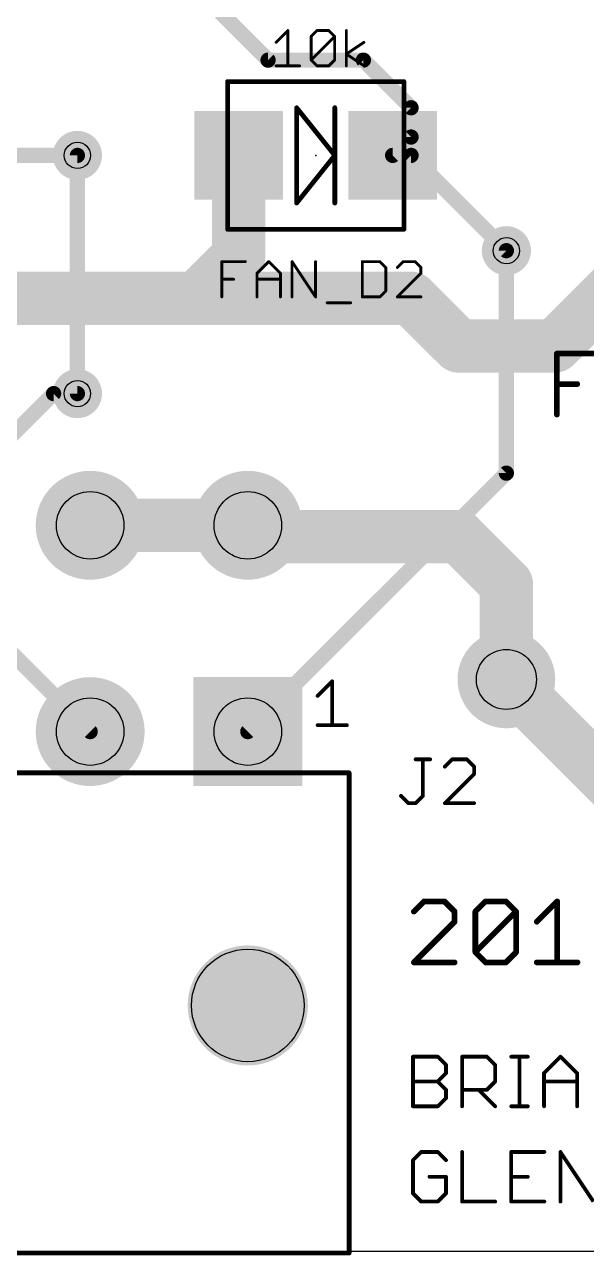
# Model space of a CAD drawing. Extents: x 0 to 5.5, y 0 to 2.75.
# Drawn here: x 3.645 to 4.234, y -0.004 to 1.287 of the extents above; entities that cross this region are included whole.
import ezdxf

# ---------------------------------------------------------------- set-up
doc = ezdxf.new("R2010")
doc.units = 0
for name, color, linetype in [('1', 14, 'CONTINUOUS'), ('16', 174, 'CONTINUOUS'), ('17', 94, 'CONTINUOUS'), ('18', 94, 'CONTINUOUS'), ('20', 178, 'CONTINUOUS'), ('21', 250, 'CONTINUOUS'), ('23', 178, 'CONTINUOUS'), ('29', 250, 'CONTINUOUS'), ('30', 250, 'CONTINUOUS'), ('31', 250, 'CONTINUOUS'), ('44', 250, 'CONTINUOUS')]:
    doc.layers.add(name, color=color, linetype=linetype)

# ---------------------------------------------------------------- blocks, each defined once
blk = doc.blocks.new('RECT')
blk.add_solid([(-0.5, -0.5), (0.5, -0.5), (-0.5, 0.5), (0.5, 0.5)])
blk = doc.blocks.new('SQUAREP')
blk.add_solid([(-0.5, -0.5), (0.5, -0.5), (-0.5, 0.5), (0.5, 0.5)])
blk = doc.blocks.new('ROUNDP')
at = {"const_width": 0.5}
blk.add_lwpolyline([(0, -0.25, 1), (0, 0.25, 1), (0, -0.25)], format="xyb", dxfattribs=at)
blk = doc.blocks.new('ROUNDV')
at = {"const_width": 0.5}
blk.add_lwpolyline([(0, -0.25, 1), (0, 0.25, 1), (0, -0.25)], format="xyb", dxfattribs=at)

msp = doc.modelspace()

# ---------------------------------------------------------------- linework, layer by layer
at = {"layer": '1'}
for points, const_width in [([(3.85, 1.3), (3.9, 1.25)], 0.016), ([(3.9, 1.25), (4, 1.25)], 0.016), ([(4, 1.25), (4.05, 1.2)], 0.016), ([(4.05, 1.2), (4.05, 1.169291)], 0.016), ([(4.200787, 0.95), (4.414961, 1.164173)], 0.056), ([(3.869291, 1.15), (3.869291, 1.044291)], 0.056), ([(4.05, 1.169291), (4.030709, 1.15)], 0.016), ([(3.480709, 1.15), (3.7, 1.15)], 0.016), ([(4.030709, 1.15), (4.05, 1.15)], 0.016), ([(4.05, 1.15), (4.15, 1.05)], 0.016), ([(3.869291, 1.044291), (3.825, 1)], 0.056), ([(3.325, 1), (3.825, 1)], 0.056), ([(3.825, 1), (4.05, 1)], 0.056), ([(4.05, 1), (4.1, 0.95)], 0.056), ([(4.1, 0.95), (4.200787, 0.95)], 0.056), ([(3.675, 0.9), (3.625, 0.85)], 0.016), ([(3.7, 0.9), (3.675, 0.9)], 0.016), ([(3.87874, 0.761811), (3.713386, 0.761811)], 0.056), ([(3.890551, 0.75), (3.87874, 0.761811)], 0.056), ([(4.1, 0.75), (3.890551, 0.75)], 0.056), ([(4.15, 0.7), (4.1, 0.75)], 0.056), ([(4.15, 0.6), (4.15, 0.7)], 0.056), ([(3.625, 0.633661), (3.713386, 0.545276)], 0.016)]:
    msp.add_lwpolyline(points, dxfattribs=dict(at, const_width=const_width))
for points, const_width in [([(3.9, 1.254, 1), (3.9, 1.246)], 0.008), ([(3.897172, 1.247172, 1), (3.902828, 1.252828)], 0.008), ([(4.002828, 1.252828, 1), (3.997172, 1.247172)], 0.008), ([(4, 1.246, 1), (4, 1.254)], 0.008), ([(4.054, 1.2, 1), (4.046, 1.2)], 0.008), ([(4.047172, 1.197172, 1), (4.052828, 1.202828)], 0.008), ([(3.883291, 1.15, 1), (3.855291, 1.15)], 0.028), ([(4.052828, 1.166463, 1), (4.047172, 1.17212)], 0.008), ([(4.046, 1.169291, 1), (4.054, 1.169291)], 0.008), ([(3.7, 1.146, 1), (3.7, 1.154)], 0.008), ([(4.030709, 1.154, 1), (4.030709, 1.146)], 0.008), ([(4.02788, 1.152828, 1), (4.033537, 1.147172)], 0.008), ([(4.052828, 1.152828, 1), (4.047172, 1.147172)], 0.008), ([(4.05, 1.146, 1), (4.05, 1.154)], 0.008), ([(3.879191, 1.034392, 1), (3.859392, 1.054191)], 0.028), ([(3.855291, 1.044291, 1), (3.883291, 1.044291)], 0.028), ([(4.147172, 1.047172, 1), (4.152828, 1.052828)], 0.008), ([(3.825, 1.014, 1), (3.825, 0.986)], 0.028), ([(3.815101, 1.009899, 1), (3.834899, 0.990101)], 0.028), ([(3.825, 0.986, 1), (3.825, 1.014)], 0.028), ([(4.059899, 1.009899, 1), (4.040101, 0.990101)], 0.028), ([(4.05, 0.986, 1), (4.05, 1.014)], 0.028), ([(4.1, 0.964, 1), (4.1, 0.936)], 0.028), ([(4.090101, 0.940101, 1), (4.109899, 0.959899)], 0.028), ([(4.190888, 0.959899, 1), (4.210687, 0.940101)], 0.028), ([(4.200787, 0.936, 1), (4.200787, 0.964)], 0.028), ([(3.675, 0.904, 1), (3.675, 0.896)], 0.008), ([(3.677828, 0.897172, 1), (3.672172, 0.902828)], 0.008), ([(3.7, 0.896, 1), (3.7, 0.904)], 0.008), ([(3.713386, 0.775811, 1), (3.713386, 0.747811)], 0.028), ([(3.88864, 0.771711, 1), (3.868841, 0.751912)], 0.028), ([(3.87874, 0.747811, 1), (3.87874, 0.775811)], 0.028), ([(3.890551, 0.764, 1), (3.890551, 0.736)], 0.028), ([(4.109899, 0.759899, 1), (4.090101, 0.740101)], 0.028), ([(4.1, 0.736, 1), (4.1, 0.764)], 0.028), ([(3.880652, 0.740101, 1), (3.900451, 0.759899)], 0.028), ([(4.164, 0.7, 1), (4.136, 0.7)], 0.028), ([(4.140101, 0.690101, 1), (4.159899, 0.709899)], 0.028), ([(4.136, 0.6, 1), (4.164, 0.6)], 0.028), ([(3.710557, 0.542447, 1), (3.716214, 0.548104)], 0.008)]:
    msp.add_lwpolyline(points, format="xyb", dxfattribs=dict(at, const_width=const_width))
at = {"layer": '16'}
for points, const_width in [([(3.7, 1.15), (3.7, 0.9)], 0.016), ([(4.15, 1.05), (4.15, 0.816535)], 0.016), ([(4.15, 0.816535), (3.87874, 0.545276)], 0.016), ([(4.35, 0.4), (4.15, 0.6)], 0.056)]:
    msp.add_lwpolyline(points, dxfattribs=dict(at, const_width=const_width))
for points, const_width in [([(3.704, 1.15, 1), (3.696, 1.15)], 0.008), ([(4.154, 1.05, 1), (4.146, 1.05)], 0.008), ([(3.696, 0.9, 1), (3.704, 0.9)], 0.008), ([(4.146, 0.816535, 1), (4.154, 0.816535)], 0.008), ([(4.152828, 0.813707, 1), (4.147172, 0.819364)], 0.008), ([(4.159899, 0.609899, 1), (4.140101, 0.590101)], 0.028), ([(3.875912, 0.548104, 1), (3.881569, 0.542447)], 0.008)]:
    msp.add_lwpolyline(points, format="xyb", dxfattribs=dict(at, const_width=const_width))
at = {"layer": '20'}
msp.add_line((0, 0), (5.5, 0), dxfattribs=at)
msp.add_circle((3.87874, 0.257874), 0.059055, dxfattribs=at)
at = {"layer": '21'}
for points, const_width in [([(3.90839, 1.268707), (3.920734, 1.281051)], 0.003), ([(3.920734, 1.281051), (3.920734, 1.24402)], 0.003), ([(3.945221, 1.274879), (3.951393, 1.281051)], 0.003), ([(3.951393, 1.281051), (3.963737, 1.281051)], 0.003), ([(3.963737, 1.281051), (3.969909, 1.274879)], 0.003), ([(3.982053, 1.24402), (3.982053, 1.281051)], 0.003), ([(3.945221, 1.250192), (3.945221, 1.274879)], 0.003), ([(3.945221, 1.250192), (3.969909, 1.274879)], 0.003), ([(3.969909, 1.274879), (3.969909, 1.250192)], 0.003), ([(3.982053, 1.256364), (4.000568, 1.268707)], 0.003), ([(4.000568, 1.24402), (3.982053, 1.256364)], 0.003), ([(3.90839, 1.24402), (3.933078, 1.24402)], 0.003), ([(3.951393, 1.24402), (3.945221, 1.250192)], 0.003), ([(3.963737, 1.24402), (3.951393, 1.24402)], 0.003), ([(3.969909, 1.250192), (3.963737, 1.24402)], 0.003), ([(3.8575, 1.2275), (4.0425, 1.2275)], 0.005), ([(3.8575, 1.0725), (3.8575, 1.2275)], 0.005), ([(4.0425, 1.2275), (4.0425, 1.0725)], 0.005), ([(3.97, 1.15), (3.93, 1.2)], 0.005), ([(3.93, 1.2), (3.93, 1.1)], 0.005), ([(3.97, 1.2), (3.97, 1.15)], 0.005), ([(3.93, 1.1), (3.97, 1.15)], 0.005), ([(3.97, 1.15), (3.97, 1.1)], 0.005), ([(4.0425, 1.0725), (3.8575, 1.0725)], 0.005), ([(3.8515, 1.0015), (3.8515, 1.038532)], 0.003), ([(3.8515, 1.038532), (3.876188, 1.038532)], 0.003), ([(3.888331, 1.026188), (3.900675, 1.038532)], 0.003), ([(3.900675, 1.038532), (3.913019, 1.026188)], 0.003), ([(3.925163, 1.0015), (3.925163, 1.038532)], 0.003), ([(3.925163, 1.038532), (3.949851, 1.0015)], 0.003), ([(3.949851, 1.0015), (3.949851, 1.038532)], 0.003), ([(3.998826, 1.038532), (3.998826, 1.0015)], 0.003), ([(4.017342, 1.038532), (3.998826, 1.038532)], 0.003), ([(4.023514, 1.03236), (4.017342, 1.038532)], 0.003), ([(4.023514, 1.007672), (4.023514, 1.03236)], 0.003), ([(4.041829, 1.038532), (4.035657, 1.03236)], 0.003), ([(4.054173, 1.038532), (4.041829, 1.038532)], 0.003), ([(4.060345, 1.03236), (4.054173, 1.038532)], 0.003), ([(4.060345, 1.026188), (4.060345, 1.03236)], 0.003), ([(3.8515, 1.020016), (3.863844, 1.020016)], 0.003), ([(3.888331, 1.0015), (3.888331, 1.026188)], 0.003), ([(3.888331, 1.020016), (3.913019, 1.020016)], 0.003), ([(3.913019, 1.026188), (3.913019, 1.0015)], 0.003), ([(4.035657, 1.0015), (4.060345, 1.026188)], 0.003), ([(4.017342, 1.0015), (4.023514, 1.007672)], 0.003), ([(3.961994, 0.995328), (3.986682, 0.995328)], 0.003), ([(3.998826, 1.0015), (4.017342, 1.0015)], 0.003), ([(4.060345, 1.0015), (4.035657, 1.0015)], 0.003), ([(4.203, 0.878), (4.203, 0.942055)], 0.006), ([(4.203, 0.942055), (4.245703, 0.942055)], 0.006), ([(4.203, 0.910027), (4.224352, 0.910027)], 0.006), ([(3.952, 0.582693), (3.967346, 0.598039)], 0.004), ([(3.967346, 0.598039), (3.967346, 0.552)], 0.004), ([(3.952, 0.552), (3.982693, 0.552)], 0.004), ([(4.054748, 0.516149), (4.070094, 0.516149)], 0.004), ([(4.062421, 0.477783), (4.062421, 0.516149)], 0.004), ([(4.093114, 0.516149), (4.085441, 0.508476)], 0.004), ([(4.10846, 0.516149), (4.093114, 0.516149)], 0.004), ([(4.116134, 0.508476), (4.10846, 0.516149)], 0.004), ([(2.614961, 0.501969), (3.985039, 0.501969)], 0.005), ([(3.985039, 0.501969), (3.985039, -0.001969)], 0.005), ([(4.116134, 0.500803), (4.116134, 0.508476)], 0.004), ([(4.085441, 0.47011), (4.116134, 0.500803)], 0.004), ([(4.039402, 0.477783), (4.047075, 0.47011)], 0.004), ([(4.054748, 0.47011), (4.062421, 0.477783)], 0.004), ([(4.047075, 0.47011), (4.054748, 0.47011)], 0.004), ([(4.116134, 0.47011), (4.085441, 0.47011)], 0.004), ([(4.063676, 0.367055), (4.053, 0.356379)], 0.006), ([(4.085027, 0.367055), (4.063676, 0.367055)], 0.006), ([(4.095703, 0.356379), (4.085027, 0.367055)], 0.006), ([(4.117455, 0.356379), (4.128131, 0.367055)], 0.006), ([(4.128131, 0.367055), (4.149482, 0.367055)], 0.006), ([(4.149482, 0.367055), (4.160158, 0.356379)], 0.006), ([(4.18191, 0.345703), (4.203261, 0.367055)], 0.006), ([(4.203261, 0.367055), (4.203261, 0.303)], 0.006), ([(4.095703, 0.345703), (4.095703, 0.356379)], 0.006), ([(4.117455, 0.313676), (4.117455, 0.356379)], 0.006), ([(4.117455, 0.313676), (4.160158, 0.356379)], 0.006), ([(4.160158, 0.356379), (4.160158, 0.313676)], 0.006), ([(4.053, 0.303), (4.095703, 0.345703)], 0.006), ([(4.128131, 0.303), (4.117455, 0.313676)], 0.006), ([(4.160158, 0.313676), (4.149482, 0.303)], 0.006), ([(4.095703, 0.303), (4.053, 0.303)], 0.006), ([(4.149482, 0.303), (4.128131, 0.303)], 0.006), ([(4.18191, 0.303), (4.224613, 0.303)], 0.006), ([(4.052, 0.152), (4.052, 0.204044)], 0.004), ([(4.052, 0.204044), (4.078022, 0.204044)], 0.004), ([(4.078022, 0.204044), (4.086696, 0.19537)], 0.004), ([(4.086696, 0.19537), (4.086696, 0.186696)], 0.004), ([(4.103564, 0.152), (4.103564, 0.204044)], 0.004), ([(4.103564, 0.204044), (4.129586, 0.204044)], 0.004), ([(4.129586, 0.204044), (4.13826, 0.19537)], 0.004), ([(4.13826, 0.19537), (4.13826, 0.178022)], 0.004), ([(4.155128, 0.204044), (4.172476, 0.204044)], 0.004), ([(4.163802, 0.152), (4.163802, 0.204044)], 0.004), ([(4.189504, 0.186696), (4.206852, 0.204044)], 0.004), ([(4.206852, 0.204044), (4.2242, 0.186696)], 0.004), ([(4.086696, 0.186696), (4.078022, 0.178022)], 0.004), ([(4.189504, 0.152), (4.189504, 0.186696)], 0.004), ([(4.2242, 0.186696), (4.2242, 0.152)], 0.004), ([(4.052, 0.178022), (4.078022, 0.178022)], 0.004), ([(4.078022, 0.178022), (4.086696, 0.169348)], 0.004), ([(4.086696, 0.169348), (4.086696, 0.160674)], 0.004), ([(4.129586, 0.169348), (4.103564, 0.169348)], 0.004), ([(4.120912, 0.169348), (4.13826, 0.152)], 0.004), ([(4.13826, 0.178022), (4.129586, 0.169348)], 0.004), ([(4.189504, 0.178022), (4.2242, 0.178022)], 0.004), ([(4.086696, 0.160674), (4.078022, 0.152)], 0.004), ([(4.078022, 0.152), (4.052, 0.152)], 0.004), ([(4.155128, 0.152), (4.172476, 0.152)], 0.004), ([(4.060674, 0.104044), (4.052, 0.09537)], 0.004), ([(4.078022, 0.104044), (4.060674, 0.104044)], 0.004), ([(4.086696, 0.09537), (4.078022, 0.104044)], 0.004), ([(4.103564, 0.104044), (4.103564, 0.052)], 0.004), ([(4.189824, 0.104044), (4.155128, 0.104044)], 0.004), ([(4.155128, 0.104044), (4.155128, 0.052)], 0.004), ([(4.206692, 0.052), (4.206692, 0.104044)], 0.004), ([(4.206692, 0.104044), (4.241388, 0.052)], 0.004), ([(4.052, 0.09537), (4.052, 0.060674)], 0.004), ([(4.086696, 0.078022), (4.069348, 0.078022)], 0.004), ([(4.086696, 0.060674), (4.086696, 0.078022)], 0.004), ([(4.155128, 0.078022), (4.172476, 0.078022)], 0.004), ([(4.052, 0.060674), (4.060674, 0.052)], 0.004), ([(4.060674, 0.052), (4.078022, 0.052)], 0.004), ([(4.078022, 0.052), (4.086696, 0.060674)], 0.004), ([(4.103564, 0.052), (4.13826, 0.052)], 0.004), ([(4.155128, 0.052), (4.189824, 0.052)], 0.004), ([(3.985039, -0.001969), (2.614961, -0.001969)], 0.005)]:
    msp.add_lwpolyline(points, dxfattribs=dict(at, const_width=const_width))
for points, const_width in [([(3.921484, 1.281051, 1), (3.919984, 1.281051)], 0.0015), ([(3.921264, 1.280521, 1), (3.920203, 1.281582)], 0.0015), ([(3.951393, 1.281801, 1), (3.951393, 1.280301)], 0.0015), ([(3.951923, 1.280521, 1), (3.950863, 1.281582)], 0.0015), ([(3.964267, 1.281582, 1), (3.963207, 1.280521)], 0.0015), ([(3.963737, 1.280301, 1), (3.963737, 1.281801)], 0.0015), ([(3.982803, 1.281051, 1), (3.981303, 1.281051)], 0.0015), ([(3.907859, 1.269238, 1), (3.90892, 1.268177)], 0.0015), ([(3.945971, 1.274879, 1), (3.944471, 1.274879)], 0.0015), ([(3.944691, 1.27541, 1), (3.945752, 1.274349)], 0.0015), ([(3.970659, 1.274879, 1), (3.969159, 1.274879)], 0.0015), ([(3.970439, 1.274349, 1), (3.969379, 1.27541)], 0.0015), ([(3.969379, 1.274349, 1), (3.970439, 1.27541)], 0.0015), ([(4.000984, 1.268083, 1), (4.000152, 1.269331)], 0.0015), ([(3.982469, 1.256988, 1), (3.981637, 1.25574)], 0.0015), ([(3.981637, 1.256988, 1), (3.982469, 1.25574)], 0.0015), ([(3.90839, 1.24477, 1), (3.90839, 1.24327)], 0.0015), ([(3.919984, 1.24402, 1), (3.921484, 1.24402)], 0.0015), ([(3.933078, 1.24327, 1), (3.933078, 1.24477)], 0.0015), ([(3.945752, 1.250722, 1), (3.944691, 1.249661)], 0.0015), ([(3.944691, 1.250722, 1), (3.945752, 1.249661)], 0.0015), ([(3.944471, 1.250192, 1), (3.945971, 1.250192)], 0.0015), ([(3.951393, 1.24477, 1), (3.951393, 1.24327)], 0.0015), ([(3.950863, 1.243489, 1), (3.951923, 1.24455)], 0.0015), ([(3.963207, 1.24455, 1), (3.964267, 1.243489)], 0.0015), ([(3.963737, 1.24327, 1), (3.963737, 1.24477)], 0.0015), ([(3.969159, 1.250192, 1), (3.970659, 1.250192)], 0.0015), ([(3.970439, 1.249661, 1), (3.969379, 1.250722)], 0.0015), ([(3.981303, 1.24402, 1), (3.982803, 1.24402)], 0.0015), ([(4.000152, 1.243396, 1), (4.000984, 1.244644)], 0.0015), ([(3.8575, 1.22875, 1), (3.8575, 1.22625)], 0.0025), ([(3.85875, 1.2275, 1), (3.85625, 1.2275)], 0.0025), ([(4.04375, 1.2275, 1), (4.04125, 1.2275)], 0.0025), ([(4.0425, 1.22625, 1), (4.0425, 1.22875)], 0.0025), ([(3.930976, 1.200781, 1), (3.929024, 1.199219)], 0.0025), ([(3.93125, 1.2, 1), (3.92875, 1.2)], 0.0025), ([(3.97125, 1.2, 1), (3.96875, 1.2)], 0.0025), ([(3.97125, 1.15, 1), (3.96875, 1.15)], 0.0025), ([(3.96875, 1.15, 1), (3.97125, 1.15)], 0.0025), ([(3.970976, 1.149219, 1), (3.969024, 1.150781)], 0.0025), ([(3.969024, 1.149219, 1), (3.970976, 1.150781)], 0.0025), ([(3.929024, 1.100781, 1), (3.930976, 1.099219)], 0.0025), ([(3.92875, 1.1, 1), (3.93125, 1.1)], 0.0025), ([(3.96875, 1.1, 1), (3.97125, 1.1)], 0.0025), ([(3.8575, 1.07375, 1), (3.8575, 1.07125)], 0.0025), ([(3.85625, 1.0725, 1), (3.85875, 1.0725)], 0.0025), ([(4.04125, 1.0725, 1), (4.04375, 1.0725)], 0.0025), ([(4.0425, 1.07125, 1), (4.0425, 1.07375)], 0.0025), ([(3.85225, 1.038532, 1), (3.85075, 1.038532)], 0.0015), ([(3.8515, 1.039282, 1), (3.8515, 1.037782)], 0.0015), ([(3.876188, 1.037782, 1), (3.876188, 1.039282)], 0.0015), ([(3.901206, 1.039062, 1), (3.900145, 1.038001)], 0.0015), ([(3.901206, 1.038001, 1), (3.900145, 1.039062)], 0.0015), ([(3.925913, 1.038532, 1), (3.924413, 1.038532)], 0.0015), ([(3.925787, 1.038948, 1), (3.924539, 1.038116)], 0.0015), ([(3.950601, 1.038532, 1), (3.949101, 1.038532)], 0.0015), ([(3.999576, 1.038532, 1), (3.998076, 1.038532)], 0.0015), ([(3.998826, 1.039282, 1), (3.998826, 1.037782)], 0.0015), ([(4.017872, 1.039062, 1), (4.016811, 1.038001)], 0.0015), ([(4.017342, 1.037782, 1), (4.017342, 1.039282)], 0.0015), ([(4.024264, 1.03236, 1), (4.022764, 1.03236)], 0.0015), ([(4.022983, 1.031829, 1), (4.024044, 1.03289)], 0.0015), ([(4.035127, 1.03289, 1), (4.036188, 1.031829)], 0.0015), ([(4.041829, 1.039282, 1), (4.041829, 1.037782)], 0.0015), ([(4.042359, 1.038001, 1), (4.041299, 1.039062)], 0.0015), ([(4.054703, 1.039062, 1), (4.053643, 1.038001)], 0.0015), ([(4.054173, 1.037782, 1), (4.054173, 1.039282)], 0.0015), ([(4.061095, 1.03236, 1), (4.059595, 1.03236)], 0.0015), ([(4.059815, 1.031829, 1), (4.060875, 1.03289)], 0.0015), ([(3.8515, 1.020766, 1), (3.8515, 1.019266)], 0.0015), ([(3.863844, 1.019266, 1), (3.863844, 1.020766)], 0.0015), ([(3.889081, 1.026188, 1), (3.887581, 1.026188)], 0.0015), ([(3.887801, 1.026718, 1), (3.888862, 1.025657)], 0.0015), ([(3.888331, 1.020766, 1), (3.888331, 1.019266)], 0.0015), ([(3.913769, 1.026188, 1), (3.912269, 1.026188)], 0.0015), ([(3.912489, 1.025657, 1), (3.91355, 1.026718)], 0.0015), ([(3.913019, 1.019266, 1), (3.913019, 1.020766)], 0.0015), ([(4.059595, 1.026188, 1), (4.061095, 1.026188)], 0.0015), ([(4.060875, 1.025657, 1), (4.059815, 1.026718)], 0.0015), ([(4.022764, 1.007672, 1), (4.024264, 1.007672)], 0.0015), ([(4.024044, 1.007142, 1), (4.022983, 1.008202)], 0.0015), ([(3.85075, 1.0015, 1), (3.85225, 1.0015)], 0.0015), ([(3.887581, 1.0015, 1), (3.889081, 1.0015)], 0.0015), ([(3.912269, 1.0015, 1), (3.913769, 1.0015)], 0.0015), ([(3.924413, 1.0015, 1), (3.925913, 1.0015)], 0.0015), ([(3.949101, 1.0015, 1), (3.950601, 1.0015)], 0.0015), ([(3.949227, 1.001084, 1), (3.950475, 1.001916)], 0.0015), ([(3.961994, 0.996078, 1), (3.961994, 0.994578)], 0.0015), ([(3.986682, 0.994578, 1), (3.986682, 0.996078)], 0.0015), ([(3.998826, 1.00225, 1), (3.998826, 1.00075)], 0.0015), ([(3.998076, 1.0015, 1), (3.999576, 1.0015)], 0.0015), ([(4.016811, 1.00203, 1), (4.017872, 1.00097)], 0.0015), ([(4.017342, 1.00075, 1), (4.017342, 1.00225)], 0.0015), ([(4.035657, 1.00225, 1), (4.035657, 1.00075)], 0.0015), ([(4.035127, 1.00203, 1), (4.036188, 1.00097)], 0.0015), ([(4.060345, 1.00075, 1), (4.060345, 1.00225)], 0.0015), ([(4.2045, 0.942055, 1), (4.2015, 0.942055)], 0.003), ([(4.203, 0.943555, 1), (4.203, 0.940555)], 0.003), ([(4.203, 0.911527, 1), (4.203, 0.908527)], 0.003), ([(4.224352, 0.908527, 1), (4.224352, 0.911527)], 0.003), ([(4.2015, 0.878, 1), (4.2045, 0.878)], 0.003), ([(3.968346, 0.598039, 1), (3.966346, 0.598039)], 0.002), ([(3.968053, 0.597332, 1), (3.966639, 0.598746)], 0.002), ([(3.951293, 0.5834, 1), (3.952707, 0.581986)], 0.002), ([(3.952, 0.553, 1), (3.952, 0.551)], 0.002), ([(3.966346, 0.552, 1), (3.968346, 0.552)], 0.002), ([(3.982693, 0.551, 1), (3.982693, 0.553)], 0.002), ([(4.054748, 0.517149, 1), (4.054748, 0.515149)], 0.002), ([(4.063421, 0.516149, 1), (4.061421, 0.516149)], 0.002), ([(4.070094, 0.515149, 1), (4.070094, 0.517149)], 0.002), ([(4.093114, 0.517149, 1), (4.093114, 0.515149)], 0.002), ([(4.093821, 0.515442, 1), (4.092407, 0.516857)], 0.002), ([(4.109167, 0.516857, 1), (4.107753, 0.515442)], 0.002), ([(4.10846, 0.515149, 1), (4.10846, 0.517149)], 0.002), ([(3.986289, 0.501969, 1), (3.983789, 0.501969)], 0.0025), ([(3.985039, 0.500719, 1), (3.985039, 0.503219)], 0.0025), ([(4.084734, 0.509183, 1), (4.086148, 0.507769)], 0.002), ([(4.117134, 0.508476, 1), (4.115134, 0.508476)], 0.002), ([(4.115427, 0.507769, 1), (4.116841, 0.509183)], 0.002), ([(4.115134, 0.500803, 1), (4.117134, 0.500803)], 0.002), ([(4.116841, 0.500096, 1), (4.115427, 0.50151)], 0.002), ([(4.040109, 0.47849, 1), (4.038694, 0.477076)], 0.002), ([(4.061421, 0.477783, 1), (4.063421, 0.477783)], 0.002), ([(4.063128, 0.477076, 1), (4.061714, 0.47849)], 0.002), ([(4.047075, 0.47111, 1), (4.047075, 0.46911)], 0.002), ([(4.046368, 0.469403, 1), (4.047782, 0.470817)], 0.002), ([(4.054041, 0.470817, 1), (4.055455, 0.469403)], 0.002), ([(4.054748, 0.46911, 1), (4.054748, 0.47111)], 0.002), ([(4.085441, 0.47111, 1), (4.085441, 0.46911)], 0.002), ([(4.084734, 0.470817, 1), (4.086148, 0.469403)], 0.002), ([(4.116134, 0.46911, 1), (4.116134, 0.47111)], 0.002), ([(4.063676, 0.368555, 1), (4.063676, 0.365555)], 0.003), ([(4.064736, 0.365994, 1), (4.062615, 0.368115)], 0.003), ([(4.086088, 0.368115, 1), (4.083967, 0.365994)], 0.003), ([(4.085027, 0.365555, 1), (4.085027, 0.368555)], 0.003), ([(4.128131, 0.368555, 1), (4.128131, 0.365555)], 0.003), ([(4.129191, 0.365994, 1), (4.12707, 0.368115)], 0.003), ([(4.150543, 0.368115, 1), (4.148422, 0.365994)], 0.003), ([(4.149482, 0.365555, 1), (4.149482, 0.368555)], 0.003), ([(4.204761, 0.367055, 1), (4.201761, 0.367055)], 0.003), ([(4.204322, 0.365994, 1), (4.202201, 0.368115)], 0.003), ([(4.051939, 0.35744, 1), (4.054061, 0.355318)], 0.003), ([(4.097203, 0.356379, 1), (4.094203, 0.356379)], 0.003), ([(4.094642, 0.355318, 1), (4.096764, 0.35744)], 0.003), ([(4.118955, 0.356379, 1), (4.115955, 0.356379)], 0.003), ([(4.116394, 0.35744, 1), (4.118516, 0.355318)], 0.003), ([(4.161658, 0.356379, 1), (4.158658, 0.356379)], 0.003), ([(4.161219, 0.355318, 1), (4.159097, 0.35744)], 0.003), ([(4.159097, 0.355318, 1), (4.161219, 0.35744)], 0.003), ([(4.094203, 0.345703, 1), (4.097203, 0.345703)], 0.003), ([(4.096764, 0.344642, 1), (4.094642, 0.346764)], 0.003), ([(4.180849, 0.346764, 1), (4.182971, 0.344642)], 0.003), ([(4.118516, 0.314736, 1), (4.116394, 0.312615)], 0.003), ([(4.116394, 0.314736, 1), (4.118516, 0.312615)], 0.003), ([(4.115955, 0.313676, 1), (4.118955, 0.313676)], 0.003), ([(4.158658, 0.313676, 1), (4.161658, 0.313676)], 0.003), ([(4.161219, 0.312615, 1), (4.159097, 0.314736)], 0.003), ([(4.053, 0.3045, 1), (4.053, 0.3015)], 0.003), ([(4.051939, 0.304061, 1), (4.054061, 0.301939)], 0.003), ([(4.095703, 0.3015, 1), (4.095703, 0.3045)], 0.003), ([(4.128131, 0.3045, 1), (4.128131, 0.3015)], 0.003), ([(4.12707, 0.301939, 1), (4.129191, 0.304061)], 0.003), ([(4.148422, 0.304061, 1), (4.150543, 0.301939)], 0.003), ([(4.149482, 0.3015, 1), (4.149482, 0.3045)], 0.003), ([(4.18191, 0.3045, 1), (4.18191, 0.3015)], 0.003), ([(4.201761, 0.303, 1), (4.204761, 0.303)], 0.003), ([(4.224613, 0.3015, 1), (4.224613, 0.3045)], 0.003), ([(4.053, 0.204044, 1), (4.051, 0.204044)], 0.002), ([(4.052, 0.205044, 1), (4.052, 0.203044)], 0.002), ([(4.078729, 0.204752, 1), (4.077315, 0.203337)], 0.002), ([(4.078022, 0.203044, 1), (4.078022, 0.205044)], 0.002), ([(4.087696, 0.19537, 1), (4.085696, 0.19537)], 0.002), ([(4.085989, 0.194663, 1), (4.087403, 0.196077)], 0.002), ([(4.104564, 0.204044, 1), (4.102564, 0.204044)], 0.002), ([(4.103564, 0.205044, 1), (4.103564, 0.203044)], 0.002), ([(4.130293, 0.204752, 1), (4.128879, 0.203337)], 0.002), ([(4.129586, 0.203044, 1), (4.129586, 0.205044)], 0.002), ([(4.13926, 0.19537, 1), (4.13726, 0.19537)], 0.002), ([(4.137553, 0.194663, 1), (4.138967, 0.196077)], 0.002), ([(4.155128, 0.205044, 1), (4.155128, 0.203044)], 0.002), ([(4.164802, 0.204044, 1), (4.162802, 0.204044)], 0.002), ([(4.172476, 0.203044, 1), (4.172476, 0.205044)], 0.002), ([(4.207559, 0.204752, 1), (4.206145, 0.203337)], 0.002), ([(4.207559, 0.203337, 1), (4.206145, 0.204752)], 0.002), ([(4.085696, 0.186696, 1), (4.087696, 0.186696)], 0.002), ([(4.087403, 0.185989, 1), (4.085989, 0.187403)], 0.002), ([(4.190504, 0.186696, 1), (4.188504, 0.186696)], 0.002), ([(4.188797, 0.187403, 1), (4.190211, 0.185989)], 0.002), ([(4.2252, 0.186696, 1), (4.2232, 0.186696)], 0.002), ([(4.223493, 0.185989, 1), (4.224907, 0.187403)], 0.002), ([(4.052, 0.179022, 1), (4.052, 0.177022)], 0.002), ([(4.078729, 0.178729, 1), (4.077315, 0.177315)], 0.002), ([(4.077315, 0.178729, 1), (4.078729, 0.177315)], 0.002), ([(4.078022, 0.177022, 1), (4.078022, 0.179022)], 0.002), ([(4.087696, 0.169348, 1), (4.085696, 0.169348)], 0.002), ([(4.085989, 0.168641, 1), (4.087403, 0.170055)], 0.002), ([(4.103564, 0.170348, 1), (4.103564, 0.168348)], 0.002), ([(4.121619, 0.170055, 1), (4.120205, 0.168641)], 0.002), ([(4.128879, 0.170055, 1), (4.130293, 0.168641)], 0.002), ([(4.129586, 0.168348, 1), (4.129586, 0.170348)], 0.002), ([(4.13726, 0.178022, 1), (4.13926, 0.178022)], 0.002), ([(4.138967, 0.177315, 1), (4.137553, 0.178729)], 0.002), ([(4.189504, 0.179022, 1), (4.189504, 0.177022)], 0.002), ([(4.2242, 0.177022, 1), (4.2242, 0.179022)], 0.002), ([(4.085696, 0.160674, 1), (4.087696, 0.160674)], 0.002), ([(4.087403, 0.159967, 1), (4.085989, 0.161381)], 0.002), ([(4.052, 0.153, 1), (4.052, 0.151)], 0.002), ([(4.051, 0.152, 1), (4.053, 0.152)], 0.002), ([(4.077315, 0.152707, 1), (4.078729, 0.151293)], 0.002), ([(4.078022, 0.151, 1), (4.078022, 0.153)], 0.002), ([(4.102564, 0.152, 1), (4.104564, 0.152)], 0.002), ([(4.137553, 0.151293, 1), (4.138967, 0.152707)], 0.002), ([(4.155128, 0.153, 1), (4.155128, 0.151)], 0.002), ([(4.162802, 0.152, 1), (4.164802, 0.152)], 0.002), ([(4.172476, 0.151, 1), (4.172476, 0.153)], 0.002), ([(4.188504, 0.152, 1), (4.190504, 0.152)], 0.002), ([(4.2232, 0.152, 1), (4.2252, 0.152)], 0.002), ([(4.060674, 0.105044, 1), (4.060674, 0.103044)], 0.002), ([(4.061381, 0.103337, 1), (4.059967, 0.104752)], 0.002), ([(4.078729, 0.104752, 1), (4.077315, 0.103337)], 0.002), ([(4.078022, 0.103044, 1), (4.078022, 0.105044)], 0.002), ([(4.104564, 0.104044, 1), (4.102564, 0.104044)], 0.002), ([(4.155128, 0.105044, 1), (4.155128, 0.103044)], 0.002), ([(4.156128, 0.104044, 1), (4.154128, 0.104044)], 0.002), ([(4.189824, 0.103044, 1), (4.189824, 0.105044)], 0.002), ([(4.207692, 0.104044, 1), (4.205692, 0.104044)], 0.002), ([(4.207524, 0.104599, 1), (4.20586, 0.10349)], 0.002), ([(4.053, 0.09537, 1), (4.051, 0.09537)], 0.002), ([(4.051293, 0.096077, 1), (4.052707, 0.094663)], 0.002), ([(4.085989, 0.094663, 1), (4.087403, 0.096077)], 0.002), ([(4.069348, 0.079022, 1), (4.069348, 0.077022)], 0.002), ([(4.087696, 0.078022, 1), (4.085696, 0.078022)], 0.002), ([(4.086696, 0.077022, 1), (4.086696, 0.079022)], 0.002), ([(4.155128, 0.079022, 1), (4.155128, 0.077022)], 0.002), ([(4.172476, 0.077022, 1), (4.172476, 0.079022)], 0.002), ([(4.052707, 0.061381, 1), (4.051293, 0.059967)], 0.002), ([(4.051, 0.060674, 1), (4.053, 0.060674)], 0.002), ([(4.060674, 0.053, 1), (4.060674, 0.051)], 0.002), ([(4.059967, 0.051293, 1), (4.061381, 0.052707)], 0.002), ([(4.077315, 0.052707, 1), (4.078729, 0.051293)], 0.002), ([(4.078022, 0.051, 1), (4.078022, 0.053)], 0.002), ([(4.085696, 0.060674, 1), (4.087696, 0.060674)], 0.002), ([(4.087403, 0.059967, 1), (4.085989, 0.061381)], 0.002), ([(4.103564, 0.053, 1), (4.103564, 0.051)], 0.002), ([(4.102564, 0.052, 1), (4.104564, 0.052)], 0.002), ([(4.13826, 0.051, 1), (4.13826, 0.053)], 0.002), ([(4.155128, 0.053, 1), (4.155128, 0.051)], 0.002), ([(4.154128, 0.052, 1), (4.156128, 0.052)], 0.002), ([(4.189824, 0.051, 1), (4.189824, 0.053)], 0.002), ([(4.205692, 0.052, 1), (4.207692, 0.052)], 0.002), ([(3.985039, -0.003219, 1), (3.985039, -0.000719)], 0.0025), ([(3.983789, -0.001969, 1), (3.986289, -0.001969)], 0.0025)]:
    msp.add_lwpolyline(points, format="xyb", dxfattribs=dict(at, const_width=const_width))
at = {"layer": '23'}
msp.add_point((3.95, 1.15), dxfattribs=at)
at = {"layer": '29', "const_width": 0.063055}
msp.add_lwpolyline([(3.87874, 0.226346, 1), (3.87874, 0.289402, 1), (3.87874, 0.226346)], format="xyb", dxfattribs=at)
at = {"layer": '30', "const_width": 0.063055}
msp.add_lwpolyline([(3.87874, 0.226346, 1), (3.87874, 0.289402, 1), (3.87874, 0.226346)], format="xyb", dxfattribs=at)
at = {"layer": '44'}
for centre, radius in [((3.7, 1.15), 0.01378), ((4.15, 1.05), 0.01378), ((3.7, 0.9), 0.01378), ((3.713386, 0.761811), 0.035433), ((3.87874, 0.761811), 0.035433), ((4.15, 0.6), 0.031496), ((3.713386, 0.545276), 0.035433), ((3.87874, 0.545276), 0.035433)]:
    msp.add_circle(centre, radius, dxfattribs=at)

# ---------------------------------------------------------------- block references
at = {"layer": '1', "xscale": 0.085, "yscale": 0.085}
msp.add_blockref('RECT', (3.869291, 1.15), dxfattribs=at)
at = {"layer": '1', "xscale": 0.085, "yscale": 0.085, "rotation": 180}
msp.add_blockref('RECT', (4.030709, 1.15), dxfattribs=at)
at = {"layer": '17', "xscale": 0.106299, "yscale": 0.106299}
for name, p in [('ROUNDP', (3.713386, 0.761811)), ('ROUNDP', (3.713386, 0.761811)), ('ROUNDP', (3.87874, 0.761811)), ('ROUNDP', (3.87874, 0.761811)), ('ROUNDP', (3.713386, 0.545276)), ('ROUNDP', (3.713386, 0.545276)), ('SQUAREP', (3.87874, 0.545276)), ('SQUAREP', (3.87874, 0.545276))]:
    msp.add_blockref(name, p, dxfattribs=at)
at = {"layer": '18'}
for p, xscale, yscale in [((3.7, 1.15), 0.043559, 0.043559), ((3.7, 1.15), 0.043559, 0.043559), ((4.15, 1.05), 0.043559, 0.043559), ((4.15, 1.05), 0.043559, 0.043559), ((3.7, 0.9), 0.043559, 0.043559), ((3.7, 0.9), 0.043559, 0.043559), ((4.15, 0.6), 0.094488, 0.094488), ((4.15, 0.6), 0.094488, 0.094488)]:
    msp.add_blockref('ROUNDV', p, dxfattribs=dict(at, xscale=xscale, yscale=yscale))
at = {"layer": '29'}
for name, p, xscale, yscale in [('RECT', (3.869291, 1.15), 0.093, 0.093), ('ROUNDV', (3.7, 1.15), 0.051559, 0.051559), ('ROUNDV', (4.15, 1.05), 0.051559, 0.051559), ('ROUNDV', (3.7, 0.9), 0.051559, 0.051559), ('ROUNDP', (3.713386, 0.761811), 0.114299, 0.114299), ('ROUNDP', (3.87874, 0.761811), 0.114299, 0.114299), ('ROUNDV', (4.15, 0.6), 0.102488, 0.102488), ('ROUNDP', (3.713386, 0.545276), 0.114299, 0.114299), ('SQUAREP', (3.87874, 0.545276), 0.114299, 0.114299)]:
    msp.add_blockref(name, p, dxfattribs=dict(at, xscale=xscale, yscale=yscale))
at = {"layer": '29', "xscale": 0.093, "yscale": 0.093, "rotation": 180}
msp.add_blockref('RECT', (4.030709, 1.15), dxfattribs=at)
at = {"layer": '30'}
for name, p, xscale, yscale in [('ROUNDV', (3.7, 1.15), 0.051559, 0.051559), ('ROUNDV', (4.15, 1.05), 0.051559, 0.051559), ('ROUNDV', (3.7, 0.9), 0.051559, 0.051559), ('ROUNDP', (3.713386, 0.761811), 0.114299, 0.114299), ('ROUNDP', (3.87874, 0.761811), 0.114299, 0.114299), ('ROUNDV', (4.15, 0.6), 0.102488, 0.102488), ('ROUNDP', (3.713386, 0.545276), 0.114299, 0.114299), ('SQUAREP', (3.87874, 0.545276), 0.114299, 0.114299)]:
    msp.add_blockref(name, p, dxfattribs=dict(at, xscale=xscale, yscale=yscale))
at = {"layer": '31', "xscale": 0.085, "yscale": 0.085}
msp.add_blockref('RECT', (3.869291, 1.15), dxfattribs=at)
at = {"layer": '31', "xscale": 0.085, "yscale": 0.085, "rotation": 180}
msp.add_blockref('RECT', (4.030709, 1.15), dxfattribs=at)

doc.saveas('drawing.dxf')
